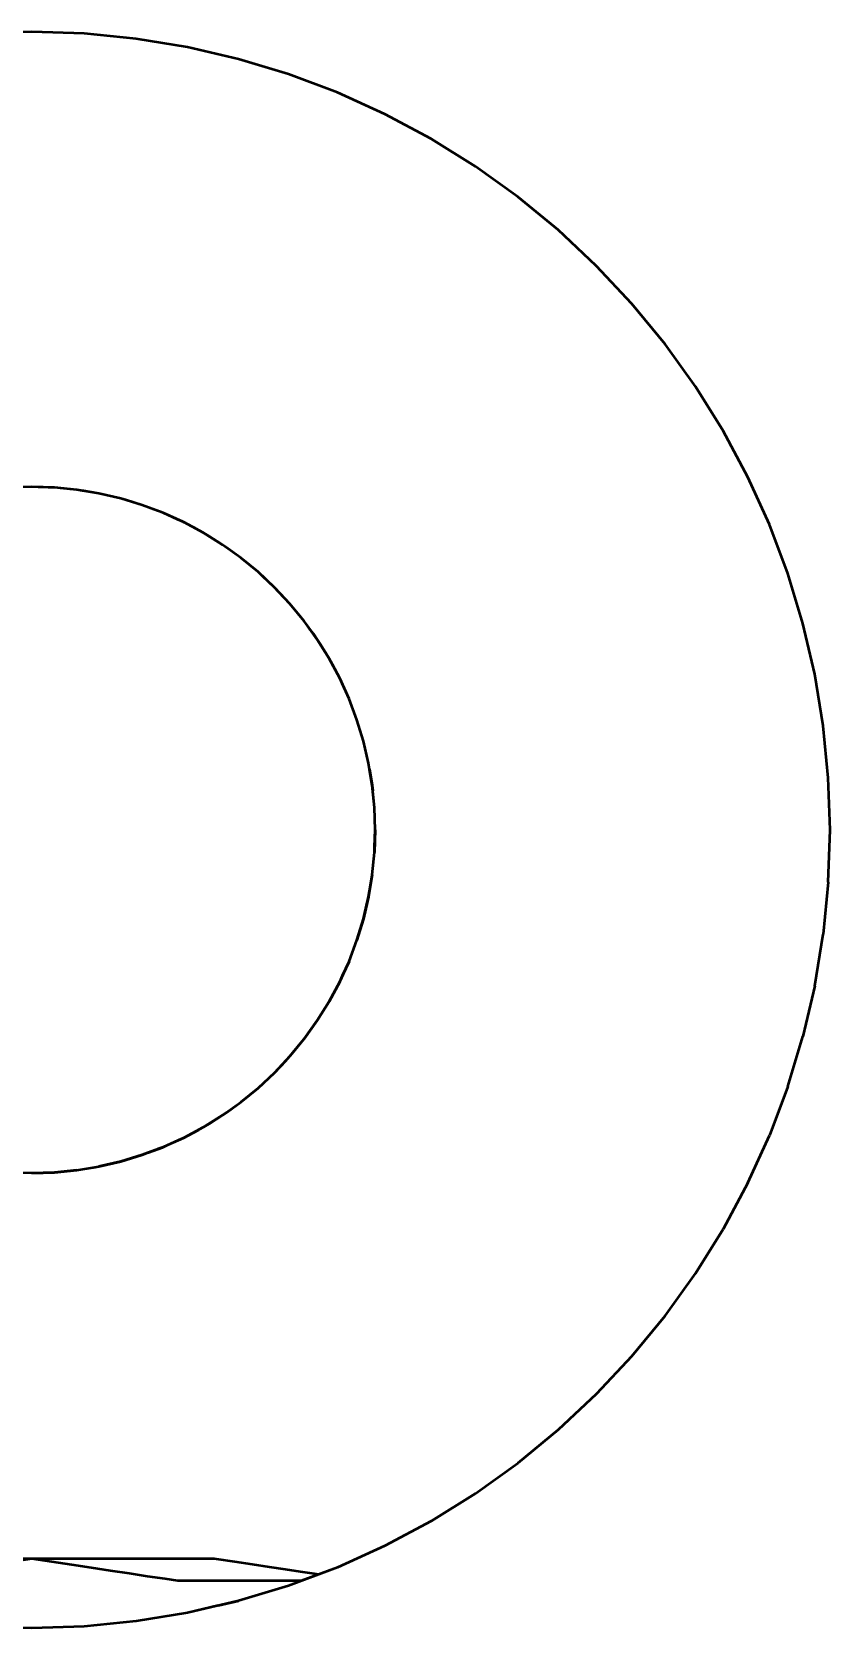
# Model space of a CAD drawing. Header units: millimetres. Extents: x 0 to 420, y 0 to 297.
# Drawn here: x 213.2 to 223.2, y 196.59 to 216.59 of the extents above; entities that cross this region are included whole.
import ezdxf

# ---------------------------------------------------------------- set-up
doc = ezdxf.new("R2010")
doc.units = ezdxf.units.MM
doc.linetypes.add('DASHED', pattern=[1.524, 1.27, -0.254])
doc.layers.add('OCULTA', color=8, linetype='DASHED', lineweight=25)
doc.layers.add('VISIBLE', color=7, linetype='CONTINUOUS', lineweight=50)

msp = doc.modelspace()

# ---------------------------------------------------------------- linework, layer by layer
at = {"layer": 'OCULTA'}
for p, q in [((213.199, 216.593), (212.545, 216.572)), ((213.199, 216.593), (212.545, 216.572)), ((213.853, 216.572), (213.199, 216.593)), ((213.853, 216.572), (213.199, 216.593)), ((214.504, 216.507), (213.853, 216.572)), ((214.504, 216.507), (213.853, 216.572)), ((215.15, 216.401), (214.504, 216.507)), ((215.15, 216.401), (214.504, 216.507)), ((215.787, 216.252), (215.15, 216.401)), ((215.787, 216.252), (215.15, 216.401)), ((216.413, 216.062), (215.787, 216.252)), ((216.413, 216.062), (215.787, 216.252)), ((217.026, 215.832), (216.413, 216.062)), ((217.026, 215.832), (216.413, 216.062)), ((217.622, 215.562), (217.026, 215.832)), ((217.622, 215.562), (217.026, 215.832)), ((218.199, 215.253), (217.622, 215.562)), ((218.199, 215.253), (217.622, 215.562)), ((218.755, 214.908), (218.199, 215.253)), ((218.755, 214.908), (218.199, 215.253)), ((219.286, 214.526), (218.755, 214.908)), ((219.286, 214.526), (218.755, 214.908)), ((219.792, 214.111), (219.286, 214.526)), ((219.792, 214.111), (219.286, 214.526)), ((220.27, 213.664), (219.792, 214.111)), ((220.27, 213.664), (219.792, 214.111)), ((220.717, 213.186), (220.27, 213.664)), ((220.717, 213.186), (220.27, 213.664)), ((221.132, 212.681), (220.717, 213.186)), ((221.132, 212.681), (220.717, 213.186)), ((221.514, 212.149), (221.132, 212.681)), ((221.514, 212.149), (221.132, 212.681)), ((221.859, 211.593), (221.514, 212.149)), ((221.859, 211.593), (221.514, 212.149)), ((222.168, 211.016), (221.859, 211.593)), ((222.168, 211.016), (221.859, 211.593)), ((222.438, 210.42), (222.168, 211.016)), ((222.438, 210.42), (222.168, 211.016)), ((213.199, 210.893), (212.918, 210.884)), ((213.199, 210.893), (212.918, 210.884)), ((213.199, 210.893), (212.918, 210.884)), ((213.199, 210.893), (212.992, 210.886)), ((213.48, 210.884), (213.199, 210.893)), ((213.394, 210.887), (213.199, 210.893)), ((213.48, 210.884), (213.199, 210.893)), ((213.48, 210.884), (213.199, 210.893)), ((213.48, 210.884), (213.394, 210.887)), ((213.76, 210.856), (213.48, 210.884)), ((213.76, 210.856), (213.48, 210.884)), ((214.038, 210.81), (213.76, 210.856)), ((213.953, 210.824), (213.76, 210.856)), ((214.038, 210.81), (213.76, 210.856)), ((214.038, 210.81), (213.834, 210.844)), ((214.038, 210.81), (213.953, 210.824)), ((214.312, 210.746), (214.038, 210.81)), ((214.312, 210.746), (214.038, 210.81)), ((214.312, 210.746), (214.038, 210.81)), ((214.312, 210.746), (214.038, 210.81)), ((214.581, 210.665), (214.312, 210.746)), ((214.383, 210.725), (214.312, 210.746)), ((214.581, 210.665), (214.312, 210.746)), ((214.581, 210.665), (214.372, 210.728)), ((214.581, 210.665), (214.383, 210.725)), ((214.844, 210.566), (214.581, 210.665)), ((214.764, 210.596), (214.581, 210.665)), ((214.651, 210.638), (214.581, 210.665)), ((214.844, 210.566), (214.581, 210.665)), ((214.844, 210.566), (214.651, 210.638)), ((214.844, 210.566), (214.764, 210.596)), ((215.101, 210.449), (214.844, 210.566)), ((215.023, 210.485), (214.844, 210.566)), ((215.101, 210.449), (214.844, 210.566)), ((215.101, 210.449), (214.844, 210.566)), ((215.101, 210.449), (215.023, 210.485)), ((215.349, 210.317), (215.101, 210.449)), ((215.166, 210.414), (215.101, 210.449)), ((215.349, 210.317), (215.101, 210.449)), ((215.349, 210.317), (215.166, 210.414)), ((222.668, 209.807), (222.438, 210.42)), ((222.668, 209.807), (222.438, 210.42)), ((215.588, 210.168), (215.349, 210.317)), ((215.515, 210.213), (215.349, 210.317)), ((215.349, 210.317), (215.412, 210.278)), ((215.588, 210.168), (215.349, 210.317)), ((215.588, 210.168), (215.412, 210.278)), ((215.588, 210.168), (215.515, 210.213)), ((215.817, 210.004), (215.588, 210.168)), ((215.817, 210.004), (215.588, 210.168)), ((215.817, 210.004), (215.588, 210.168)), ((215.817, 210.004), (215.625, 210.142)), ((216.034, 209.826), (215.817, 210.004)), ((216.034, 209.826), (215.817, 210.004)), ((215.874, 209.957), (215.817, 210.004)), ((216.034, 209.826), (215.817, 210.004)), ((215.874, 209.957), (216.034, 209.826)), ((216.239, 209.633), (216.034, 209.826)), ((216.239, 209.633), (216.034, 209.826)), ((216.239, 209.633), (216.034, 209.826)), ((222.858, 209.181), (222.668, 209.807)), ((222.858, 209.181), (222.668, 209.807)), ((216.239, 209.633), (216.088, 209.775)), ((216.432, 209.428), (216.239, 209.633)), ((216.314, 209.554), (216.239, 209.633)), ((216.432, 209.428), (216.239, 209.633)), ((216.432, 209.428), (216.314, 209.554)), ((216.61, 209.211), (216.432, 209.428)), ((216.61, 209.211), (216.432, 209.428)), ((216.61, 209.211), (216.432, 209.428)), ((216.774, 208.982), (216.61, 209.211)), ((216.774, 208.982), (216.61, 209.211)), ((216.774, 208.982), (216.653, 209.151)), ((223.007, 208.544), (222.858, 209.181)), ((223.007, 208.544), (222.858, 209.181)), ((216.923, 208.743), (216.774, 208.982)), ((216.923, 208.743), (216.774, 208.982)), ((217.055, 208.495), (216.923, 208.743)), ((217.055, 208.495), (216.923, 208.743)), ((216.964, 208.665), (216.923, 208.743)), ((217.055, 208.495), (216.923, 208.743)), ((217.055, 208.495), (216.964, 208.665)), ((217.172, 208.238), (217.055, 208.495)), ((217.137, 208.315), (217.055, 208.495)), ((217.172, 208.238), (217.055, 208.495)), ((223.113, 207.898), (223.007, 208.544)), ((223.113, 207.898), (223.007, 208.544)), ((217.172, 208.238), (217.137, 208.315)), ((217.271, 207.975), (217.172, 208.238)), ((217.241, 208.054), (217.172, 208.238)), ((217.271, 207.975), (217.172, 208.238)), ((217.271, 207.975), (217.172, 208.238)), ((217.271, 207.975), (217.241, 208.054)), ((217.352, 207.706), (217.271, 207.975)), ((217.352, 207.706), (217.271, 207.975)), ((217.352, 207.706), (217.271, 207.975)), ((223.177, 207.247), (223.113, 207.898)), ((223.177, 207.247), (223.113, 207.898)), ((217.416, 207.432), (217.352, 207.706)), ((217.397, 207.514), (217.352, 207.706)), ((217.416, 207.432), (217.352, 207.706)), ((217.416, 207.432), (217.352, 207.706)), ((217.416, 207.432), (217.397, 207.514)), ((217.462, 207.154), (217.416, 207.432)), ((217.448, 207.237), (217.416, 207.432)), ((217.416, 207.432), (217.428, 207.36)), ((217.462, 207.154), (217.416, 207.432)), ((217.462, 207.154), (217.428, 207.36)), ((217.462, 207.154), (217.448, 207.237)), ((223.199, 206.593), (223.177, 207.247)), ((223.199, 206.593), (223.177, 207.247)), ((217.49, 206.874), (217.462, 207.154)), ((217.49, 206.874), (217.462, 207.154)), ((217.499, 206.593), (217.49, 206.874)), ((217.499, 206.593), (217.49, 206.874)), ((217.49, 206.312), (217.499, 206.593)), ((217.499, 206.593), (217.49, 206.312)), ((217.49, 206.312), (217.499, 206.593)), ((223.177, 205.939), (223.199, 206.593)), ((223.177, 205.939), (223.199, 206.593)), ((217.462, 206.032), (217.49, 206.312)), ((217.462, 206.032), (217.49, 206.312)), ((217.462, 206.032), (217.49, 206.312)), ((217.416, 205.754), (217.462, 206.032)), ((217.416, 205.754), (217.462, 206.032)), ((217.462, 206.032), (217.416, 205.754)), ((217.416, 205.754), (217.462, 206.032)), ((223.177, 205.939), (223.113, 205.288)), ((223.177, 205.939), (223.113, 205.288)), ((217.416, 205.754), (217.352, 205.48)), ((217.416, 205.754), (217.352, 205.48)), ((217.416, 205.754), (217.352, 205.48)), ((217.352, 205.48), (217.271, 205.211)), ((217.352, 205.48), (217.271, 205.211)), ((217.352, 205.48), (217.271, 205.211)), ((217.352, 205.48), (217.271, 205.211)), ((217.172, 204.947), (217.271, 205.211)), ((217.172, 204.947), (217.271, 205.211)), ((217.172, 204.947), (217.271, 205.211)), ((217.172, 204.947), (217.271, 205.211)), ((223.007, 204.642), (223.113, 205.288)), ((223.007, 204.642), (223.113, 205.288)), ((217.055, 204.691), (217.172, 204.947)), ((217.055, 204.691), (217.172, 204.947)), ((217.055, 204.691), (217.172, 204.947)), ((217.055, 204.691), (216.923, 204.443)), ((217.055, 204.691), (216.923, 204.443)), ((217.055, 204.691), (216.923, 204.443)), ((217.055, 204.691), (217.09, 204.768)), ((223.007, 204.642), (222.858, 204.005)), ((223.007, 204.642), (222.858, 204.005)), ((216.923, 204.443), (216.774, 204.204)), ((216.923, 204.443), (216.774, 204.204)), ((216.923, 204.443), (216.774, 204.204)), ((216.923, 204.443), (216.774, 204.204)), ((216.774, 204.204), (216.61, 203.975)), ((216.774, 204.204), (216.61, 203.975)), ((216.774, 204.204), (216.61, 203.975)), ((216.774, 204.204), (216.61, 203.975)), ((222.668, 203.379), (222.858, 204.005)), ((222.668, 203.379), (222.858, 204.005)), ((216.432, 203.758), (216.61, 203.975)), ((216.432, 203.758), (216.61, 203.975)), ((216.565, 203.921), (216.432, 203.758)), ((216.432, 203.758), (216.499, 203.839)), ((216.499, 203.839), (216.61, 203.975)), ((216.565, 203.921), (216.61, 203.975)), ((216.432, 203.758), (216.239, 203.552)), ((216.432, 203.758), (216.239, 203.552)), ((216.384, 203.706), (216.239, 203.552)), ((216.384, 203.706), (216.432, 203.758)), ((216.239, 203.552), (216.034, 203.36)), ((216.239, 203.552), (216.034, 203.36)), ((216.239, 203.552), (216.034, 203.36)), ((216.239, 203.552), (216.034, 203.36)), ((216.034, 203.36), (215.817, 203.182)), ((216.034, 203.36), (215.817, 203.182)), ((216.034, 203.36), (215.817, 203.182)), ((216.034, 203.36), (215.817, 203.182)), ((222.668, 203.379), (222.438, 202.766)), ((222.668, 203.379), (222.438, 202.766)), ((215.588, 203.018), (215.349, 202.869)), ((215.588, 203.018), (215.349, 202.869)), ((215.588, 203.018), (215.418, 202.912)), ((215.588, 203.018), (215.817, 203.182)), ((215.588, 203.018), (215.817, 203.182)), ((215.588, 203.018), (215.817, 203.182)), ((215.588, 203.018), (215.817, 203.182)), ((215.349, 202.869), (215.101, 202.736)), ((215.349, 202.869), (215.101, 202.736)), ((215.349, 202.869), (215.101, 202.736)), ((215.101, 202.736), (215.288, 202.836)), ((215.349, 202.869), (215.288, 202.836)), ((215.418, 202.912), (215.349, 202.869)), ((214.844, 202.62), (214.581, 202.521)), ((214.844, 202.62), (214.581, 202.521)), ((214.844, 202.62), (214.657, 202.55)), ((215.101, 202.736), (214.844, 202.62)), ((215.101, 202.736), (214.844, 202.62)), ((215.101, 202.736), (214.844, 202.62)), ((214.903, 202.647), (214.844, 202.62)), ((222.168, 202.17), (222.438, 202.766)), ((222.168, 202.17), (222.438, 202.766)), ((214.312, 202.439), (214.038, 202.376)), ((214.312, 202.439), (214.038, 202.376)), ((214.312, 202.439), (214.038, 202.376)), ((214.312, 202.439), (214.038, 202.376)), ((214.581, 202.521), (214.312, 202.439)), ((214.581, 202.521), (214.312, 202.439)), ((214.581, 202.521), (214.312, 202.439)), ((214.581, 202.521), (214.312, 202.439)), ((214.779, 202.596), (214.581, 202.521)), ((214.657, 202.55), (214.581, 202.521)), ((213.199, 202.293), (212.918, 202.302)), ((213.199, 202.293), (212.918, 202.302)), ((213.199, 202.293), (212.918, 202.302)), ((213.199, 202.293), (212.918, 202.302)), ((213.48, 202.302), (213.199, 202.293)), ((213.48, 202.302), (213.199, 202.293)), ((213.48, 202.302), (213.199, 202.293)), ((213.48, 202.302), (213.199, 202.293)), ((213.76, 202.33), (213.48, 202.302)), ((213.76, 202.33), (213.48, 202.302)), ((213.76, 202.33), (213.48, 202.302)), ((213.76, 202.33), (213.48, 202.302)), ((213.76, 202.33), (214.038, 202.376)), ((213.76, 202.33), (214.038, 202.376)), ((213.969, 202.364), (213.76, 202.33)), ((213.84, 202.343), (213.76, 202.33)), ((213.84, 202.343), (214.038, 202.376)), ((213.969, 202.364), (214.038, 202.376)), ((222.168, 202.17), (221.859, 201.593)), ((222.168, 202.17), (221.859, 201.593)), ((221.514, 201.037), (221.859, 201.593)), ((221.514, 201.037), (221.859, 201.593)), ((221.132, 200.505), (221.514, 201.037)), ((221.132, 200.505), (221.514, 201.037)), ((220.717, 199.999), (221.132, 200.505)), ((220.717, 199.999), (221.132, 200.505)), ((220.717, 199.999), (220.27, 199.522)), ((220.717, 199.999), (220.27, 199.522)), ((220.27, 199.522), (219.792, 199.075)), ((220.27, 199.522), (219.792, 199.075)), ((219.792, 199.075), (219.286, 198.659)), ((219.792, 199.075), (219.286, 198.659)), ((218.755, 198.278), (219.286, 198.659)), ((218.755, 198.278), (219.286, 198.659)), ((218.755, 198.278), (218.199, 197.933)), ((218.755, 198.278), (218.199, 197.933)), ((218.199, 197.933), (217.622, 197.624)), ((218.199, 197.933), (217.622, 197.624)), ((217.622, 197.624), (217.026, 197.354)), ((217.622, 197.624), (217.026, 197.354)), ((217.026, 197.354), (216.413, 197.124)), ((217.026, 197.354), (216.79, 197.265)), ((216.413, 197.124), (215.787, 196.934)), ((216.413, 197.124), (215.787, 196.934)), ((216.574, 197.184), (216.413, 197.124)), ((215.787, 196.934), (215.15, 196.785)), ((215.787, 196.934), (215.15, 196.785)), ((213.199, 196.593), (212.545, 196.614)), ((213.199, 196.593), (212.545, 196.614)), ((213.853, 196.614), (213.199, 196.593)), ((213.853, 196.614), (213.199, 196.593)), ((214.504, 196.678), (213.853, 196.614)), ((214.401, 196.668), (213.853, 196.614)), ((214.504, 196.678), (214.401, 196.668)), ((215.007, 196.762), (214.504, 196.678)), ((215.15, 196.785), (215.007, 196.762))]:
    msp.add_line(p, q, dxfattribs=at)
at = {"layer": 'VISIBLE'}
for p, q in [((213.199, 216.593), (212.545, 216.572)), ((213.199, 216.593), (212.545, 216.572)), ((213.853, 216.572), (213.199, 216.593)), ((213.853, 216.572), (213.199, 216.593)), ((214.504, 216.507), (213.853, 216.572)), ((214.504, 216.507), (213.853, 216.572)), ((215.15, 216.401), (214.504, 216.507)), ((215.15, 216.401), (214.504, 216.507)), ((215.787, 216.252), (215.15, 216.401)), ((215.787, 216.252), (215.15, 216.401)), ((216.413, 216.062), (215.787, 216.252)), ((216.413, 216.062), (215.787, 216.252)), ((217.026, 215.832), (216.413, 216.062)), ((217.026, 215.832), (216.413, 216.062)), ((217.622, 215.562), (217.026, 215.832)), ((217.622, 215.562), (217.026, 215.832)), ((218.199, 215.253), (217.622, 215.562)), ((218.199, 215.253), (217.622, 215.562)), ((218.755, 214.908), (218.199, 215.253)), ((218.755, 214.908), (218.199, 215.253)), ((219.286, 214.526), (218.755, 214.908)), ((219.286, 214.526), (218.755, 214.908)), ((219.792, 214.111), (219.286, 214.526)), ((219.792, 214.111), (219.286, 214.526)), ((220.27, 213.664), (219.792, 214.111)), ((220.27, 213.664), (219.792, 214.111)), ((220.717, 213.186), (220.27, 213.664)), ((220.717, 213.186), (220.27, 213.664)), ((221.132, 212.681), (220.717, 213.186)), ((221.132, 212.681), (220.717, 213.186)), ((221.514, 212.149), (221.132, 212.681)), ((221.514, 212.149), (221.132, 212.681)), ((221.859, 211.593), (221.514, 212.149)), ((221.859, 211.593), (221.514, 212.149)), ((222.168, 211.016), (221.859, 211.593)), ((222.168, 211.016), (221.859, 211.593)), ((222.438, 210.42), (222.168, 211.016)), ((222.438, 210.42), (222.168, 211.016)), ((213.199, 210.893), (212.918, 210.884)), ((213.199, 210.893), (212.918, 210.884)), ((213.199, 210.893), (212.918, 210.884)), ((213.199, 210.893), (212.918, 210.884)), ((213.48, 210.884), (213.199, 210.893)), ((213.48, 210.884), (213.199, 210.893)), ((213.48, 210.884), (213.199, 210.893)), ((213.48, 210.884), (213.199, 210.893)), ((213.276, 210.89), (213.199, 210.893)), ((213.199, 210.893), (213.199, 210.893)), ((213.334, 210.888), (213.276, 210.89)), ((213.403, 210.886), (213.334, 210.888)), ((213.48, 210.884), (213.403, 210.886)), ((213.76, 210.856), (213.48, 210.884)), ((213.76, 210.856), (213.48, 210.884)), ((213.675, 210.865), (213.48, 210.884)), ((213.76, 210.856), (213.48, 210.884)), ((213.554, 210.876), (213.48, 210.884)), ((213.76, 210.856), (213.48, 210.884)), ((213.554, 210.876), (213.48, 210.884)), ((213.48, 210.884), (213.48, 210.884)), ((213.76, 210.856), (213.554, 210.876)), ((213.76, 210.856), (213.554, 210.876)), ((213.76, 210.856), (213.675, 210.865)), ((214.038, 210.81), (213.76, 210.856)), ((214.038, 210.81), (213.76, 210.856)), ((213.845, 210.842), (213.76, 210.856)), ((213.834, 210.844), (213.76, 210.856)), ((214.038, 210.81), (213.76, 210.856)), ((213.845, 210.842), (213.76, 210.856)), ((213.76, 210.856), (213.76, 210.856)), ((214.038, 210.81), (213.845, 210.842)), ((214.038, 210.81), (213.845, 210.842)), ((214.312, 210.746), (214.038, 210.81)), ((214.312, 210.746), (214.038, 210.81)), ((214.312, 210.746), (214.038, 210.81)), ((214.312, 210.746), (214.038, 210.81)), ((214.312, 210.746), (214.038, 210.81)), ((214.038, 210.81), (214.038, 210.81)), ((214.581, 210.665), (214.312, 210.746)), ((214.446, 210.706), (214.312, 210.746)), ((214.372, 210.728), (214.312, 210.746)), ((214.581, 210.665), (214.312, 210.746)), ((214.581, 210.665), (214.312, 210.746)), ((214.372, 210.728), (214.312, 210.746)), ((214.312, 210.746), (214.312, 210.746)), ((214.581, 210.665), (214.372, 210.728)), ((214.581, 210.665), (214.446, 210.706)), ((214.844, 210.566), (214.581, 210.665)), ((214.844, 210.566), (214.581, 210.665)), ((214.844, 210.566), (214.581, 210.665)), ((214.844, 210.566), (214.581, 210.665)), ((214.772, 210.593), (214.581, 210.665)), ((214.581, 210.665), (214.581, 210.665)), ((214.844, 210.566), (214.772, 210.593)), ((215.101, 210.449), (214.844, 210.566)), ((215.101, 210.449), (214.844, 210.566)), ((215.094, 210.453), (214.844, 210.566)), ((215.101, 210.449), (214.844, 210.566)), ((215.023, 210.485), (214.844, 210.566)), ((214.844, 210.566), (214.844, 210.566)), ((215.101, 210.449), (215.023, 210.485)), ((215.094, 210.453), (215.101, 210.449)), ((215.349, 210.317), (215.101, 210.449)), ((215.349, 210.317), (215.101, 210.449)), ((215.274, 210.357), (215.101, 210.449)), ((215.349, 210.317), (215.101, 210.449)), ((215.349, 210.317), (215.101, 210.449)), ((215.349, 210.317), (215.101, 210.449)), ((215.101, 210.449), (215.101, 210.449)), ((222.668, 209.807), (222.438, 210.42)), ((222.668, 209.807), (222.438, 210.42)), ((215.349, 210.317), (215.274, 210.357)), ((215.588, 210.168), (215.349, 210.317)), ((215.588, 210.168), (215.349, 210.317)), ((215.588, 210.168), (215.349, 210.317)), ((215.588, 210.168), (215.349, 210.317)), ((215.412, 210.278), (215.349, 210.317)), ((215.349, 210.317), (215.349, 210.317)), ((215.423, 210.27), (215.412, 210.278)), ((215.515, 210.213), (215.423, 210.27)), ((215.588, 210.168), (215.515, 210.213)), ((215.817, 210.004), (215.588, 210.168)), ((215.817, 210.004), (215.588, 210.168)), ((215.817, 210.004), (215.588, 210.168)), ((215.625, 210.142), (215.588, 210.168)), ((215.817, 210.004), (215.588, 210.168)), ((215.625, 210.142), (215.588, 210.168)), ((215.588, 210.168), (215.588, 210.168)), ((215.817, 210.004), (215.625, 210.142)), ((216.034, 209.826), (215.817, 210.004)), ((216.034, 209.826), (215.817, 210.004)), ((216.034, 209.826), (215.817, 210.004)), ((216.034, 209.826), (215.817, 210.004)), ((216.034, 209.826), (215.817, 210.004)), ((215.817, 210.004), (215.817, 210.004)), ((216.239, 209.633), (216.034, 209.826)), ((216.239, 209.633), (216.034, 209.826)), ((216.239, 209.633), (216.034, 209.826)), ((216.088, 209.775), (216.034, 209.826)), ((216.239, 209.633), (216.034, 209.826)), ((216.088, 209.775), (216.034, 209.826)), ((216.034, 209.826), (216.034, 209.826)), ((222.858, 209.181), (222.668, 209.807)), ((222.858, 209.181), (222.668, 209.807)), ((216.239, 209.633), (216.088, 209.775)), ((216.432, 209.428), (216.239, 209.633)), ((216.432, 209.428), (216.239, 209.633)), ((216.314, 209.554), (216.239, 209.633)), ((216.29, 209.579), (216.239, 209.633)), ((216.432, 209.428), (216.239, 209.633)), ((216.29, 209.579), (216.239, 209.633)), ((216.239, 209.633), (216.239, 209.633)), ((216.432, 209.428), (216.29, 209.579)), ((216.432, 209.428), (216.29, 209.579)), ((216.432, 209.428), (216.314, 209.554)), ((216.61, 209.211), (216.432, 209.428)), ((216.61, 209.211), (216.432, 209.428)), ((216.556, 209.276), (216.432, 209.428)), ((216.61, 209.211), (216.432, 209.428)), ((216.61, 209.211), (216.432, 209.428)), ((216.61, 209.211), (216.432, 209.428)), ((216.432, 209.428), (216.432, 209.428)), ((216.61, 209.211), (216.556, 209.276)), ((216.774, 208.982), (216.61, 209.211)), ((216.774, 208.982), (216.61, 209.211)), ((216.725, 209.051), (216.61, 209.211)), ((216.66, 209.142), (216.61, 209.211)), ((216.653, 209.151), (216.61, 209.211)), ((216.774, 208.982), (216.61, 209.211)), ((216.653, 209.151), (216.61, 209.211)), ((216.61, 209.211), (216.61, 209.211)), ((216.687, 209.103), (216.653, 209.151)), ((216.774, 208.982), (216.66, 209.142)), ((216.725, 209.051), (216.687, 209.103)), ((216.774, 208.982), (216.725, 209.051)), ((216.774, 208.982), (216.725, 209.051)), ((223.007, 208.544), (222.858, 209.181)), ((223.007, 208.544), (222.858, 209.181)), ((216.923, 208.743), (216.774, 208.982)), ((216.923, 208.743), (216.774, 208.982)), ((216.878, 208.815), (216.774, 208.982)), ((216.774, 208.982), (216.923, 208.743)), ((216.774, 208.982), (216.813, 208.919)), ((216.923, 208.743), (216.774, 208.982)), ((216.878, 208.815), (216.774, 208.982)), ((216.774, 208.982), (216.774, 208.982)), ((216.923, 208.743), (216.813, 208.919)), ((216.923, 208.743), (216.878, 208.815)), ((216.923, 208.743), (216.878, 208.815)), ((217.055, 208.495), (216.923, 208.743)), ((216.964, 208.665), (216.923, 208.743)), ((216.963, 208.668), (216.923, 208.743)), ((217.055, 208.495), (216.923, 208.743)), ((216.963, 208.668), (216.923, 208.743)), ((216.923, 208.743), (216.923, 208.743)), ((217.055, 208.495), (216.963, 208.668)), ((217.055, 208.495), (216.963, 208.668)), ((217.055, 208.495), (216.964, 208.665)), ((217.172, 208.238), (217.055, 208.495)), ((217.172, 208.238), (217.055, 208.495)), ((217.172, 208.238), (217.055, 208.495)), ((217.086, 208.428), (217.055, 208.495)), ((217.172, 208.238), (217.055, 208.495)), ((217.086, 208.428), (217.055, 208.495)), ((217.055, 208.495), (217.055, 208.495)), ((217.172, 208.238), (217.086, 208.428)), ((217.172, 208.238), (217.086, 208.428)), ((223.113, 207.898), (223.007, 208.544)), ((223.113, 207.898), (223.007, 208.544)), ((217.271, 207.975), (217.172, 208.238)), ((217.271, 207.975), (217.172, 208.238)), ((217.271, 207.975), (217.172, 208.238)), ((217.271, 207.975), (217.172, 208.238)), ((217.271, 207.975), (217.172, 208.238)), ((217.172, 208.238), (217.172, 208.238)), ((217.352, 207.706), (217.271, 207.975)), ((217.352, 207.706), (217.271, 207.975)), ((217.352, 207.706), (217.271, 207.975)), ((217.352, 207.706), (217.271, 207.975)), ((217.352, 207.706), (217.271, 207.975)), ((217.352, 207.706), (217.271, 207.975)), ((217.271, 207.975), (217.271, 207.975)), ((223.177, 207.247), (223.113, 207.898)), ((223.177, 207.247), (223.113, 207.898)), ((217.416, 207.432), (217.352, 207.706)), ((217.416, 207.432), (217.352, 207.706)), ((217.416, 207.432), (217.352, 207.706)), ((217.416, 207.432), (217.352, 207.706)), ((217.416, 207.432), (217.352, 207.706)), ((217.352, 207.706), (217.352, 207.706)), ((217.462, 207.154), (217.416, 207.432)), ((217.462, 207.154), (217.416, 207.432)), ((217.43, 207.349), (217.416, 207.432)), ((217.462, 207.154), (217.416, 207.432)), ((217.43, 207.349), (217.416, 207.432)), ((217.416, 207.432), (217.416, 207.432)), ((217.43, 207.349), (217.462, 207.154)), ((217.462, 207.154), (217.43, 207.349)), ((223.199, 206.593), (223.177, 207.247)), ((223.199, 206.593), (223.177, 207.247)), ((217.49, 206.874), (217.462, 207.154)), ((217.49, 206.874), (217.462, 207.154)), ((217.481, 206.957), (217.462, 207.154)), ((217.49, 206.874), (217.462, 207.154)), ((217.462, 207.154), (217.469, 207.082)), ((217.49, 206.874), (217.462, 207.154)), ((217.469, 207.082), (217.462, 207.154)), ((217.462, 207.154), (217.462, 207.154)), ((217.49, 206.874), (217.469, 207.082)), ((217.47, 207.07), (217.469, 207.082)), ((217.481, 206.957), (217.47, 207.07)), ((217.49, 206.874), (217.481, 206.957)), ((217.49, 206.874), (217.481, 206.957)), ((217.499, 206.593), (217.49, 206.874)), ((217.499, 206.593), (217.49, 206.874)), ((217.499, 206.593), (217.49, 206.874)), ((217.499, 206.593), (217.49, 206.874)), ((217.499, 206.593), (217.49, 206.874)), ((217.499, 206.593), (217.49, 206.874)), ((217.499, 206.593), (217.49, 206.874)), ((217.49, 206.874), (217.49, 206.874)), ((217.49, 206.312), (217.499, 206.593)), ((217.49, 206.312), (217.499, 206.593)), ((217.499, 206.593), (217.49, 206.312)), ((217.49, 206.312), (217.499, 206.593)), ((217.492, 206.384), (217.499, 206.593)), ((217.492, 206.384), (217.499, 206.593)), ((217.499, 206.593), (217.499, 206.593)), ((223.177, 205.939), (223.199, 206.593)), ((223.177, 205.939), (223.199, 206.593)), ((217.462, 206.032), (217.49, 206.312)), ((217.462, 206.032), (217.49, 206.312)), ((217.462, 206.032), (217.49, 206.312)), ((217.462, 206.032), (217.49, 206.312)), ((217.462, 206.032), (217.49, 206.312)), ((217.462, 206.032), (217.49, 206.312)), ((217.49, 206.312), (217.492, 206.384)), ((217.49, 206.312), (217.492, 206.384)), ((217.49, 206.312), (217.49, 206.312)), ((217.416, 205.754), (217.462, 206.032)), ((217.462, 206.032), (217.416, 205.754)), ((217.416, 205.754), (217.462, 206.032)), ((217.416, 205.754), (217.462, 206.032)), ((217.428, 205.825), (217.462, 206.032)), ((217.462, 206.032), (217.462, 206.032)), ((217.416, 205.754), (217.428, 205.825)), ((223.177, 205.939), (223.113, 205.288)), ((223.177, 205.939), (223.113, 205.288)), ((217.416, 205.754), (217.352, 205.48)), ((217.416, 205.754), (217.352, 205.48)), ((217.416, 205.754), (217.352, 205.48)), ((217.416, 205.754), (217.352, 205.48)), ((217.352, 205.48), (217.416, 205.754)), ((217.352, 205.48), (217.4, 205.684)), ((217.416, 205.754), (217.4, 205.684)), ((217.416, 205.754), (217.416, 205.754)), ((217.352, 205.48), (217.271, 205.211)), ((217.352, 205.48), (217.271, 205.211)), ((217.352, 205.48), (217.271, 205.211)), ((217.271, 205.211), (217.352, 205.48)), ((217.291, 205.279), (217.352, 205.48)), ((217.352, 205.48), (217.352, 205.48)), ((217.172, 204.947), (217.271, 205.211)), ((217.172, 204.947), (217.271, 205.211)), ((217.172, 204.947), (217.271, 205.211)), ((217.172, 204.947), (217.271, 205.211)), ((217.172, 204.947), (217.271, 205.211)), ((217.291, 205.279), (217.271, 205.211)), ((217.271, 205.211), (217.271, 205.211)), ((223.007, 204.642), (223.113, 205.288)), ((223.007, 204.642), (223.113, 205.288)), ((217.055, 204.691), (217.172, 204.947)), ((217.055, 204.691), (217.172, 204.947)), ((217.055, 204.691), (217.172, 204.947)), ((217.172, 204.947), (217.09, 204.768)), ((217.172, 204.947), (217.09, 204.768)), ((217.09, 204.768), (217.172, 204.947)), ((217.172, 204.947), (217.172, 204.947)), ((217.055, 204.691), (216.923, 204.443)), ((217.055, 204.691), (216.923, 204.443)), ((216.923, 204.443), (217.055, 204.691)), ((217.055, 204.691), (216.923, 204.443)), ((217.055, 204.691), (216.923, 204.443)), ((216.923, 204.443), (217.055, 204.691)), ((217.055, 204.691), (217.09, 204.768)), ((217.055, 204.691), (217.09, 204.768)), ((217.055, 204.691), (217.055, 204.691)), ((223.007, 204.642), (222.858, 204.005)), ((223.007, 204.642), (222.858, 204.005)), ((216.923, 204.443), (216.774, 204.204)), ((216.923, 204.443), (216.774, 204.204)), ((216.923, 204.443), (216.774, 204.204)), ((216.923, 204.443), (216.774, 204.204)), ((216.774, 204.204), (216.923, 204.443)), ((216.923, 204.443), (216.923, 204.443)), ((216.774, 204.204), (216.61, 203.975)), ((216.774, 204.204), (216.61, 203.975)), ((216.774, 204.204), (216.61, 203.975)), ((216.774, 204.204), (216.61, 203.975)), ((216.61, 203.975), (216.774, 204.204)), ((216.774, 204.204), (216.774, 204.204)), ((222.668, 203.379), (222.858, 204.005)), ((222.668, 203.379), (222.858, 204.005)), ((216.432, 203.758), (216.61, 203.975)), ((216.432, 203.758), (216.61, 203.975)), ((216.432, 203.758), (216.61, 203.975)), ((216.432, 203.758), (216.565, 203.921)), ((216.499, 203.839), (216.432, 203.758)), ((216.499, 203.839), (216.61, 203.975)), ((216.565, 203.921), (216.61, 203.975)), ((216.61, 203.975), (216.61, 203.975)), ((216.432, 203.758), (216.239, 203.552)), ((216.432, 203.758), (216.239, 203.552)), ((216.432, 203.758), (216.239, 203.552)), ((216.376, 203.698), (216.239, 203.552)), ((216.288, 203.604), (216.239, 203.552)), ((216.239, 203.552), (216.288, 203.604)), ((216.432, 203.758), (216.288, 203.604)), ((216.288, 203.604), (216.313, 203.631)), ((216.313, 203.631), (216.376, 203.698)), ((216.376, 203.698), (216.432, 203.758)), ((216.376, 203.698), (216.432, 203.758)), ((216.432, 203.758), (216.432, 203.758)), ((216.239, 203.552), (216.034, 203.36)), ((216.034, 203.36), (216.239, 203.552)), ((216.239, 203.552), (216.034, 203.36)), ((216.239, 203.552), (216.034, 203.36)), ((216.034, 203.36), (216.239, 203.552)), ((216.239, 203.552), (216.239, 203.552)), ((216.034, 203.36), (215.817, 203.182)), ((216.034, 203.36), (215.817, 203.182)), ((216.034, 203.36), (215.817, 203.182)), ((216.034, 203.36), (215.817, 203.182)), ((215.817, 203.182), (216.034, 203.36)), ((216.034, 203.36), (216.034, 203.36)), ((222.668, 203.379), (222.438, 202.766)), ((222.668, 203.379), (222.438, 202.766)), ((215.588, 203.018), (215.349, 202.869)), ((215.588, 203.018), (215.349, 202.869)), ((215.588, 203.018), (215.349, 202.869)), ((215.588, 203.018), (215.349, 202.869)), ((215.588, 203.018), (215.408, 202.906)), ((215.418, 202.912), (215.588, 203.018)), ((215.588, 203.018), (215.817, 203.182)), ((215.588, 203.018), (215.817, 203.182)), ((215.588, 203.018), (215.817, 203.182)), ((215.645, 203.058), (215.588, 203.018)), ((215.588, 203.018), (215.645, 203.058)), ((215.588, 203.018), (215.588, 203.018)), ((215.645, 203.058), (215.817, 203.182)), ((215.645, 203.058), (215.817, 203.182)), ((215.817, 203.182), (215.817, 203.182)), ((215.349, 202.869), (215.101, 202.736)), ((215.349, 202.869), (215.101, 202.736)), ((215.349, 202.869), (215.101, 202.736)), ((215.101, 202.736), (215.288, 202.836)), ((215.101, 202.736), (215.277, 202.831)), ((215.349, 202.869), (215.277, 202.831)), ((215.288, 202.836), (215.349, 202.869)), ((215.349, 202.869), (215.418, 202.912)), ((215.408, 202.906), (215.349, 202.869)), ((215.349, 202.869), (215.349, 202.869)), ((214.844, 202.62), (214.581, 202.521)), ((214.844, 202.62), (214.581, 202.521)), ((214.833, 202.616), (214.581, 202.521)), ((214.844, 202.62), (214.646, 202.546)), ((214.661, 202.551), (214.833, 202.616)), ((214.844, 202.62), (214.779, 202.596)), ((214.833, 202.616), (214.844, 202.62)), ((214.833, 202.616), (214.844, 202.62)), ((215.101, 202.736), (214.844, 202.62)), ((215.101, 202.736), (214.844, 202.62)), ((215.101, 202.736), (214.844, 202.62)), ((215.073, 202.724), (214.844, 202.62)), ((214.844, 202.62), (214.903, 202.647)), ((214.844, 202.62), (214.844, 202.62)), ((214.903, 202.647), (215.101, 202.736)), ((214.903, 202.647), (215.101, 202.736)), ((215.073, 202.724), (215.101, 202.736)), ((215.101, 202.736), (215.101, 202.736)), ((222.168, 202.17), (222.438, 202.766)), ((222.168, 202.17), (222.438, 202.766)), ((214.312, 202.439), (214.038, 202.376)), ((214.312, 202.439), (214.038, 202.376)), ((214.312, 202.439), (214.038, 202.376)), ((214.312, 202.439), (214.038, 202.376)), ((214.038, 202.376), (214.312, 202.439)), ((214.581, 202.521), (214.312, 202.439)), ((214.581, 202.521), (214.312, 202.439)), ((214.581, 202.521), (214.312, 202.439)), ((214.581, 202.521), (214.312, 202.439)), ((214.312, 202.439), (214.581, 202.521)), ((214.312, 202.439), (214.312, 202.439)), ((214.581, 202.521), (214.657, 202.55)), ((214.646, 202.546), (214.581, 202.521)), ((214.581, 202.521), (214.581, 202.521)), ((214.657, 202.55), (214.661, 202.551)), ((213.199, 202.293), (212.918, 202.302)), ((213.199, 202.293), (212.918, 202.302)), ((213.199, 202.293), (212.918, 202.302)), ((213.199, 202.293), (212.918, 202.302)), ((213.48, 202.302), (213.199, 202.293)), ((213.48, 202.302), (213.199, 202.293)), ((213.48, 202.302), (213.199, 202.293)), ((213.48, 202.302), (213.199, 202.293)), ((213.199, 202.293), (213.48, 202.302)), ((213.199, 202.293), (213.199, 202.293)), ((213.76, 202.33), (213.48, 202.302)), ((213.76, 202.33), (213.48, 202.302)), ((213.76, 202.33), (213.48, 202.302)), ((213.76, 202.33), (213.48, 202.302)), ((213.48, 202.302), (213.76, 202.33)), ((213.48, 202.302), (213.48, 202.302)), ((213.76, 202.33), (214.038, 202.376)), ((213.76, 202.33), (214.038, 202.376)), ((213.76, 202.33), (214.038, 202.376)), ((213.76, 202.33), (214.038, 202.376)), ((213.76, 202.33), (213.966, 202.364)), ((213.76, 202.33), (213.76, 202.33)), ((213.966, 202.364), (214.038, 202.376)), ((214.038, 202.376), (214.038, 202.376)), ((222.168, 202.17), (221.859, 201.593)), ((222.168, 202.17), (221.859, 201.593)), ((221.514, 201.037), (221.859, 201.593)), ((221.514, 201.037), (221.859, 201.593)), ((221.132, 200.505), (221.514, 201.037)), ((221.132, 200.505), (221.514, 201.037)), ((220.717, 199.999), (221.132, 200.505)), ((220.717, 199.999), (221.132, 200.505)), ((220.717, 199.999), (220.27, 199.522)), ((220.717, 199.999), (220.27, 199.522)), ((220.27, 199.522), (219.792, 199.075)), ((220.27, 199.522), (219.792, 199.075)), ((219.792, 199.075), (219.286, 198.659)), ((219.792, 199.075), (219.286, 198.659)), ((218.755, 198.278), (219.286, 198.659)), ((218.755, 198.278), (219.286, 198.659)), ((218.755, 198.278), (218.199, 197.933)), ((218.755, 198.278), (218.199, 197.933)), ((218.199, 197.933), (217.622, 197.624)), ((218.199, 197.933), (217.622, 197.624)), ((217.622, 197.624), (217.026, 197.354)), ((217.622, 197.624), (217.026, 197.354)), ((213.199, 197.46), (212.613, 197.46)), ((213.199, 197.46), (212.948, 197.422)), ((213.785, 197.46), (213.199, 197.46)), ((213.449, 197.422), (213.199, 197.46)), ((213.698, 197.384), (213.449, 197.422)), ((214.036, 197.46), (213.785, 197.46)), ((214.289, 197.46), (214.036, 197.46)), ((214.54, 197.46), (214.289, 197.46)), ((214.79, 197.46), (214.54, 197.46)), ((215.036, 197.46), (214.79, 197.46)), ((215.277, 197.46), (215.036, 197.46)), ((215.486, 197.46), (215.277, 197.46)), ((215.512, 197.456), (215.486, 197.46)), ((215.742, 197.421), (215.512, 197.456)), ((215.963, 197.389), (215.742, 197.421)), ((213.944, 197.347), (213.698, 197.384)), ((214.185, 197.311), (213.944, 197.347)), ((214.42, 197.276), (214.185, 197.311)), ((214.648, 197.241), (214.42, 197.276)), ((214.868, 197.208), (214.648, 197.241)), ((215.027, 197.184), (214.868, 197.208)), ((216.174, 197.357), (215.963, 197.389)), ((216.374, 197.327), (216.174, 197.357)), ((216.563, 197.299), (216.374, 197.327)), ((217.026, 197.354), (216.413, 197.124)), ((216.739, 197.273), (216.563, 197.299)), ((216.79, 197.265), (216.569, 197.182)), ((217.026, 197.354), (216.574, 197.184)), ((216.79, 197.265), (216.739, 197.273)), ((215.703, 197.184), (215.027, 197.184)), ((215.759, 197.184), (215.703, 197.184)), ((215.977, 197.184), (215.759, 197.184)), ((216.413, 197.124), (215.787, 196.934)), ((216.413, 197.124), (215.787, 196.934)), ((216.185, 197.184), (215.977, 197.184)), ((216.382, 197.184), (216.185, 197.184)), ((216.569, 197.184), (216.382, 197.184)), ((216.569, 197.182), (216.413, 197.124)), ((216.569, 197.184), (216.574, 197.184)), ((215.787, 196.934), (215.15, 196.785)), ((215.532, 196.874), (215.15, 196.785)), ((215.532, 196.874), (215.787, 196.934)), ((213.199, 196.593), (212.545, 196.614)), ((213.199, 196.593), (212.545, 196.614)), ((213.853, 196.614), (213.199, 196.593)), ((213.853, 196.614), (213.199, 196.593)), ((214.504, 196.678), (213.853, 196.614)), ((214.504, 196.678), (213.853, 196.614)), ((215.15, 196.785), (214.504, 196.678)), ((215.15, 196.785), (214.504, 196.678)), ((215.15, 196.785), (214.504, 196.678))]:
    msp.add_line(p, q, dxfattribs=at)

doc.saveas('drawing.dxf')
